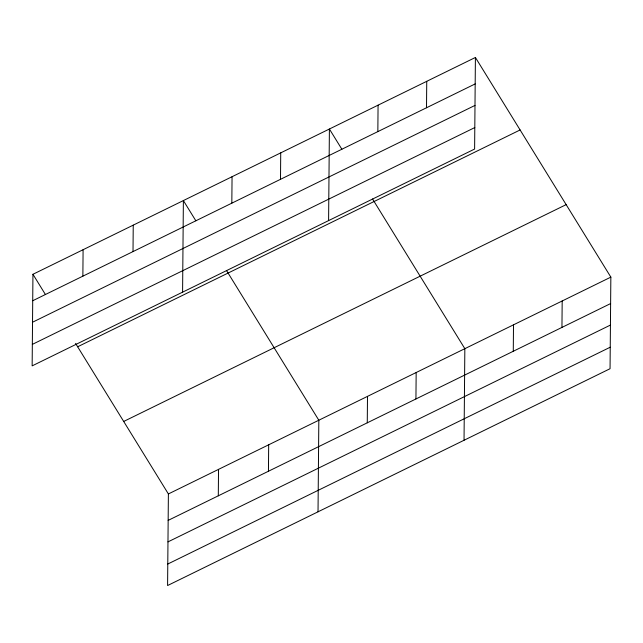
<?xml version="1.0" encoding="UTF-8"?>
<svg xmlns="http://www.w3.org/2000/svg" width="643" height="643" viewBox="0 0 643 643"><rect width="100%" height="100%" fill="white"/><g stroke="black" fill="none" stroke-linecap="round" stroke-linejoin="round"><path stroke-width="0.96" d="M32.946 274.288L32.15 365.875L474.614 149.055L475.41 57.468L32.946 274.288L45.42 294.518M82.867 276.16L83.092 249.717M133.013 251.59L133.238 225.146M75.569 343.402L168.386 493.945L167.59 585.532L610.054 368.712L610.85 277.125L475.41 57.468M182.588 292.155L183.384 200.568L195.858 220.798M218.299 495.817L218.532 469.366M231.826 203.164L232.059 176.721M268.444 471.239L268.678 444.795M280.501 179.317L280.726 152.873M318.028 511.812L318.824 420.225L226.521 270.526M328.597 220.605L329.401 129.018L341.875 149.248M367.266 422.821L367.499 396.369M377.843 131.614L378.068 105.171M415.933 398.965L416.166 372.522M426.51 107.767L426.743 81.323M464.037 440.262L464.841 348.675L372.538 198.976M513.275 351.271L513.508 324.819M561.95 327.416L562.183 300.972M32.721 300.731L475.185 83.912M32.528 322.231L474.992 105.412M32.335 344.383L474.799 127.563M77.642 346.778L520.107 129.958M123.689 421.454L566.153 204.635M168.386 493.945L610.85 277.125M168.153 520.388L610.617 303.568M167.968 541.888L610.432 325.069M167.775 564.032L610.239 347.212"/></g></svg>
